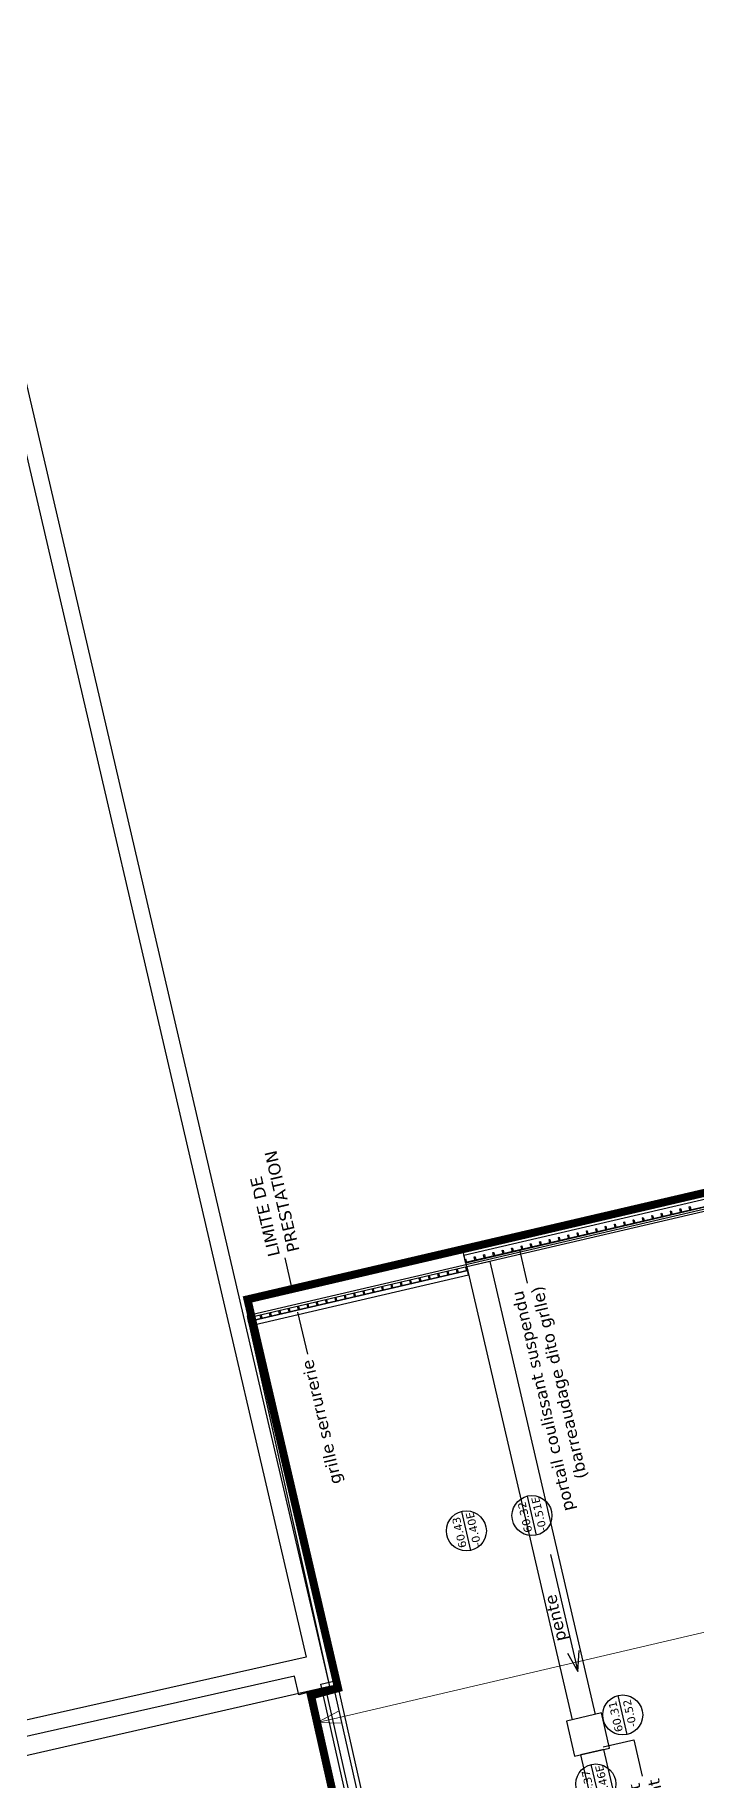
# Model space of a CAD drawing. Header units: metres. Extents: x 595893 to 596105, y 139631 to 139768.
# Drawn here: x 596049.79 to 596058.06, y 139716.65 to 139738.46 of the extents above; entities that cross this region are included whole.
import ezdxf
from ezdxf.enums import TextEntityAlignment as Align

# ---------------------------------------------------------------- set-up
doc = ezdxf.new("R2010")
doc.units = ezdxf.units.M
doc.header["$MEASUREMENT"] = 0
doc.header["$PDMODE"] = 3
doc.header["$PDSIZE"] = 0.1
doc.linetypes.add('03', pattern=[0.7, 0.5, -0.2])
for name, color, linetype in [('01-MEN-VU-0.13', 163, 'Continuous'), ('05-COT-ALTIM-0.20', 42, 'Continuous'), ('05-COT-ALTIM-EXIST-0.20', 21, 'Continuous'), ('06-TXT-DETAILS-DIVERS-02.20', 2, 'Continuous'), ('08-VU-0.08', 56, 'Continuous'), ('08-VU-0.13', 44, 'Continuous'), ('08-VU-0.20', 32, 'Continuous')]:
    doc.layers.add(name, color=color, linetype=linetype)
doc.styles.add('COT', font='verdana.ttf')
doc.styles.add('détail 100', font='verdana.ttf', dxfattribs={"height": 0.1})
doc.styles.add('locaux 20', font='verdana.ttf', dxfattribs={"height": 0.07})
doc.dimstyles.new('COT50', dxfattribs={"dimtxt": 0.12, "dimasz": 0.08, "dimexe": 0.05, "dimexo": 0, "dimgap": 0.05, "dimtad": 1, "dimdec": 0, "dimlfac": 100, "dimzin": 0, "dimdsep": 46, "dimtxsty": 'COT', "dimblk": 'OPEN30', "dimcen": 0.04, "dimdle": 0.05, "dimclrd": 256, "dimclre": 256, "dimclrt": 6, "dimadec": 0, "dimazin": 0, "dimtm": 1e-09, "dimtfac": 1, "dimtdec": 0, "dimtmove": 1, "dimatfit": 0, "dimldrblk": 'OPEN30', "dimfxl": 0.05, "dimfxlon": 1, "dimtolj": 1, "dimtzin": 0, "dimlwd": -1, "dimlwe": -1, "dimarcsym": 0})

# ---------------------------------------------------------------- blocks, each defined once
blk = doc.blocks.new('Niv+Alti-Plan')
blk.add_line((-0.25, 0), (0.25, 0))
blk.add_circle((0, 0), 0.25)
at = {"style": 'détail 100'}
for tag, p in [('ALTI', (0, 0.09)), ('NIVEAU', (0, -0.09))]:
    blk.add_attdef(tag, text='', height=0.1, dxfattribs=at).set_placement(p, align=Align.MIDDLE_CENTER)
blk = doc.blocks.new('_Open30')
at = {"color": 0, "linetype": 'ByBlock', "lineweight": -2}
for p, q in [((-1, 0.268), (0, 0)), ((0, 0), (-1, -0.268)), ((0, 0), (-1, 0))]:
    blk.add_line(p, q, dxfattribs=at)
blk = doc.blocks.new('*D122')
at = {"layer": '06-TXT-DETAILS-DIVERS-02.20', "lineweight": 5, "transparency": 16777216}
blk.add_line((596066.763, 139720.501), (596053.614, 139717.436), dxfattribs=at)
at = {"layer": '06-TXT-DETAILS-DIVERS-02.20', "transparency": 16777216}
for p, q in [((596067.067, 139720.521), (596067.044, 139720.618)), ((596053.31, 139717.417), (596053.333, 139717.319))]:
    blk.add_line(p, q, dxfattribs=at)
at = {"layer": 'Defpoints', "color": 0, "transparency": 16777216}
for p in [(596067.273, 139719.635), (596053.243, 139717.705), (596053.322, 139717.368)]:
    blk.add_point(p, dxfattribs=at)
at = {"layer": '06-TXT-DETAILS-DIVERS-02.20', "lineweight": 5, "transparency": 16777216, "xscale": 0.3, "yscale": 0.3, "zscale": 0.3}
for p, rotation in [((596067.056, 139720.569), 13.12127038304243), ((596053.322, 139717.368), 193.1212703830424)]:
    blk.add_blockref('_Open30', p, dxfattribs=dict(at, rotation=rotation))
at = {"layer": '06-TXT-DETAILS-DIVERS-02.20', "color": 6, "transparency": 16777216, "insert": (596060.219, 139718.838), "char_height": 0.12, "attachment_point": 5, "rotation": 193.1213, "style": 'COT'}
blk.add_mtext('\\A1;décapage, reprise sol et calage des niveaux', dxfattribs=at)

msp = doc.modelspace()

# ---------------------------------------------------------------- linework, layer by layer
at = {"layer": '01-MEN-VU-0.13'}
for points in [[(596055.155, 139723.208), (596058.554, 139724), (596058.577, 139723.903), (596055.178, 139723.11)], [(596058.577, 139723.903), (596055.178, 139723.11), (596055.175, 139723.12), (596058.574, 139723.912)], [(596057.621, 139723.731), (596057.63, 139723.733), (596057.639, 139723.694), (596057.63, 139723.692)], [(596057.737, 139723.758), (596057.747, 139723.761), (596057.756, 139723.722), (596057.747, 139723.719)], [(596057.854, 139723.786), (596057.864, 139723.788), (596057.873, 139723.749), (596057.863, 139723.747)], [(596057.971, 139723.813), (596057.981, 139723.815), (596057.99, 139723.776), (596057.98, 139723.774)], [(596056.686, 139723.513), (596056.695, 139723.515), (596056.704, 139723.476), (596056.695, 139723.474)], [(596056.803, 139723.54), (596056.812, 139723.543), (596056.821, 139723.504), (596056.812, 139723.501)], [(596056.919, 139723.568), (596056.929, 139723.57), (596056.938, 139723.531), (596056.928, 139723.529)], [(596057.036, 139723.595), (596057.046, 139723.597), (596057.055, 139723.558), (596057.045, 139723.556)], [(596057.153, 139723.622), (596057.163, 139723.624), (596057.172, 139723.585), (596057.162, 139723.583)], [(596057.27, 139723.649), (596057.28, 139723.652), (596057.289, 139723.613), (596057.279, 139723.61)], [(596057.387, 139723.677), (596057.397, 139723.679), (596057.406, 139723.64), (596057.396, 139723.638)], [(596057.504, 139723.704), (596057.513, 139723.706), (596057.523, 139723.667), (596057.513, 139723.665)], [(596055.751, 139723.295), (596055.76, 139723.297), (596055.77, 139723.259), (596055.76, 139723.256)], [(596055.868, 139723.322), (596055.877, 139723.325), (596055.886, 139723.286), (596055.877, 139723.284)], [(596055.984, 139723.35), (596055.994, 139723.352), (596056.003, 139723.313), (596055.994, 139723.311)], [(596056.101, 139723.377), (596056.111, 139723.379), (596056.12, 139723.34), (596056.11, 139723.338)], [(596056.218, 139723.404), (596056.228, 139723.406), (596056.237, 139723.368), (596056.227, 139723.365)], [(596056.335, 139723.431), (596056.345, 139723.434), (596056.354, 139723.395), (596056.344, 139723.392)], [(596056.452, 139723.459), (596056.462, 139723.461), (596056.471, 139723.422), (596056.461, 139723.42)], [(596056.569, 139723.486), (596056.579, 139723.488), (596056.588, 139723.449), (596056.578, 139723.447)], [(596055.166, 139723.159), (596055.176, 139723.161), (596055.185, 139723.122), (596055.175, 139723.12)], [(596055.283, 139723.186), (596055.293, 139723.189), (596055.302, 139723.15), (596055.292, 139723.147)], [(596055.4, 139723.214), (596055.41, 139723.216), (596055.419, 139723.177), (596055.409, 139723.175)], [(596055.517, 139723.241), (596055.527, 139723.243), (596055.536, 139723.204), (596055.526, 139723.202)], [(596055.634, 139723.268), (596055.644, 139723.27), (596055.653, 139723.231), (596055.643, 139723.229)], [(596055.189, 139723.062), (596052.451, 139722.423), (596052.474, 139722.326), (596055.212, 139722.964)], [(596055.2, 139723.013), (596052.462, 139722.375), (596052.46, 139722.384), (596055.198, 139723.023)], [(596054.361, 139722.869), (596054.371, 139722.871), (596054.38, 139722.832), (596054.37, 139722.83)], [(596054.478, 139722.896), (596054.488, 139722.898), (596054.497, 139722.859), (596054.487, 139722.857)], [(596054.595, 139722.923), (596054.605, 139722.925), (596054.614, 139722.886), (596054.604, 139722.884)], [(596054.712, 139722.95), (596054.722, 139722.953), (596054.731, 139722.914), (596054.721, 139722.911)], [(596054.829, 139722.978), (596054.838, 139722.98), (596054.848, 139722.941), (596054.838, 139722.939)], [(596054.946, 139723.005), (596054.955, 139723.007), (596054.964, 139722.968), (596054.955, 139722.966)], [(596055.062, 139723.032), (596055.072, 139723.034), (596055.081, 139722.995), (596055.072, 139722.993)], [(596055.179, 139723.059), (596055.189, 139723.062), (596055.198, 139723.023), (596055.188, 139723.02)], [(596053.426, 139722.651), (596053.436, 139722.653), (596053.445, 139722.614), (596053.435, 139722.612)], [(596053.543, 139722.678), (596053.553, 139722.68), (596053.562, 139722.641), (596053.552, 139722.639)], [(596053.66, 139722.705), (596053.67, 139722.707), (596053.679, 139722.669), (596053.669, 139722.666)], [(596053.777, 139722.732), (596053.787, 139722.735), (596053.796, 139722.696), (596053.786, 139722.693)], [(596053.894, 139722.76), (596053.903, 139722.762), (596053.913, 139722.723), (596053.903, 139722.721)], [(596054.011, 139722.787), (596054.02, 139722.789), (596054.029, 139722.75), (596054.02, 139722.748)], [(596054.127, 139722.814), (596054.137, 139722.816), (596054.146, 139722.777), (596054.137, 139722.775)], [(596054.244, 139722.841), (596054.254, 139722.844), (596054.263, 139722.805), (596054.253, 139722.802)], [(596052.491, 139722.433), (596052.501, 139722.435), (596052.51, 139722.396), (596052.5, 139722.394)], [(596052.608, 139722.46), (596052.618, 139722.462), (596052.627, 139722.423), (596052.617, 139722.421)], [(596052.725, 139722.487), (596052.735, 139722.49), (596052.744, 139722.451), (596052.734, 139722.448)], [(596052.842, 139722.515), (596052.852, 139722.517), (596052.861, 139722.478), (596052.851, 139722.476)], [(596052.959, 139722.542), (596052.969, 139722.544), (596052.978, 139722.505), (596052.968, 139722.503)], [(596053.076, 139722.569), (596053.085, 139722.571), (596053.095, 139722.532), (596053.085, 139722.53)], [(596053.193, 139722.596), (596053.202, 139722.599), (596053.211, 139722.56), (596053.202, 139722.557)], [(596053.309, 139722.623), (596053.319, 139722.626), (596053.328, 139722.587), (596053.319, 139722.585)], [(596053.522, 139717.831), (596062.702, 139677.131), (596062.605, 139677.109), (596053.425, 139717.809)]]:
    msp.add_lwpolyline(points, close=True, dxfattribs=at)
at = {"layer": '06-TXT-DETAILS-DIVERS-02.20', "color": 251, "linetype": '03', "true_color": 0x666666, "const_width": 0.1}
msp.add_lwpolyline([(596063.099, 139673.764), (596053.243, 139717.705), (596053.581, 139717.797), (596052.449, 139722.656), (596072.33, 139727.291), (596072.506, 139726.534), (596072.506, 139726.534)], dxfattribs=at)
at = {"layer": '06-TXT-DETAILS-DIVERS-02.20'}
for points in [[(596053.008, 139722.787), (596052.918, 139723.174)], [(596055.849, 139723.277), (596055.947, 139722.86)], [(596053.076, 139722.497), (596053.198, 139721.971)], [(596056.238, 139719.467), (596056.579, 139718.006)], [(596056.45, 139718.233), (596056.579, 139718.006), (596056.596, 139718.266)], [(596056.896, 139717.063), (596057.277, 139717.152), (596057.383, 139716.699)]]:
    msp.add_lwpolyline(points, dxfattribs=at)
at = {"layer": '08-VU-0.08'}
msp.add_lwpolyline([(596055.144, 139723.256), (596062.156, 139724.891), (596062.201, 139724.696), (596055.189, 139723.062)], close=True, dxfattribs=at)
at = {"layer": '08-VU-0.13'}
for points in [[(596056.8, 139717.47), (596055.481, 139723.13), (596055.189, 139723.062), (596056.508, 139717.402)], [(596066.793, 139674.601), (596056.902, 139717.032), (596056.61, 139716.964), (596066.501, 139674.535)]]:
    msp.add_lwpolyline(points, dxfattribs=at)
for points in [[(596053.56, 139717.891), (596062.762, 139677.093), (596062.567, 139677.049), (596053.365, 139717.847)], [(596056.976, 139717.049), (596056.873, 139717.488), (596056.435, 139717.385), (596056.537, 139716.947)]]:
    msp.add_lwpolyline(points, close=True, dxfattribs=at)
at = {"layer": '08-VU-0.20'}
for points in [[(596048.428, 139738.18), (596048.38, 139738.46), (596048.664, 139738.46), (596053.474, 139717.82), (596053.089, 139717.715), (596053.036, 139717.946), (596023.739, 139711.357), (596023.773, 139711.041), (596023.477, 139710.968), (596022.432, 139715.687), (596019.894, 139726.44), (596018.764, 139731.616), (596019.051, 139731.685), (596019.162, 139731.392)], [(596048.564, 139738.006), (596053.183, 139718.184), (596023.559, 139711.522), (596022.627, 139715.732), (596020.089, 139726.484), (596019.067, 139731.165)]]:
    msp.add_lwpolyline(points, close=True, dxfattribs=at)
at = {"layer": 'Defpoints'}
msp.add_lwpolyline([(596073.015, 139676.012), (596064.462, 139712.708), (596068.657, 139713.686), (596065.89, 139725.584), (596052.445, 139722.45), (596053.474, 139717.82), (596024.845, 139711.281), (596033.013, 139674.964), (596025.286, 139673.226), (596025.219, 139673.524), (596023.121, 139673.052), (596025.601, 139662.027), (596027.694, 139662.515), (596026.475, 139667.937), (596033.977, 139669.624), (596034.52, 139667.284)], close=True, dxfattribs=at)

# ---------------------------------------------------------------- block references
at = {"layer": '05-COT-ALTIM-0.20', "ltscale": 10, "rotation": 103.1212703830424}
msp.add_blockref('Niv+Alti-Plan', (596057.139, 139717.462), dxfattribs=at).add_auto_attribs({'ALTI': '60.31', 'NIVEAU': '-0.52'})
at = {"layer": '05-COT-ALTIM-EXIST-0.20', "ltscale": 10, "rotation": 103.1212703830424}
for p, values in [((596056.005, 139719.954), {'ALTI': '60.32', 'NIVEAU': '-0.51E'}), ((596055.185, 139719.763), {'ALTI': '60.43', 'NIVEAU': '-0.40E'}), ((596056.803, 139716.6), {'ALTI': '60.37', 'NIVEAU': '-0.46E'})]:
    msp.add_blockref('Niv+Alti-Plan', p, dxfattribs=at).add_auto_attribs(values)

# ---------------------------------------------------------------- texts
at = {"layer": '06-TXT-DETAILS-DIVERS-02.20', "char_height": 0.15, "width": 3.00404, "rotation": 103.1213, "style": 'locaux 20'}
for s, insert, attachment_point in [('LIMITE DE\\PPRESTATION', (596052.907, 139723.222), 4), ('portail coulissant suspendu\\P(barreaudage dito grlle)', (596055.962, 139722.792), 6), ('grille serrurerie', (596053.214, 139721.903), 6), ('pente', (596056.386, 139718.388), 4), ('reprise assainissement\\Psur réseau existant', (596057.399, 139716.631), 6)]:
    msp.add_mtext(s, dxfattribs=dict(at, insert=insert, attachment_point=attachment_point))

# ---------------------------------------------------------------- dimensions: what is measured, and where the dimension line sits
at = {"layer": '06-TXT-DETAILS-DIVERS-02.20'}
dim = msp.add_linear_dim(base=(596053.322, 139717.368), p1=(596067.273, 139719.635), p2=(596053.243, 139717.705), angle=193.1213, text='décapage, reprise sol et calage des niveaux', dimstyle='COT50', override={"dimasz": 0.3, "dimlwd": 5}, dxfattribs=at)
dim.commit()
dim.dimension.update_dxf_attribs({"geometry": '*D122', "text_midpoint": (596060.219, 139718.838)})

doc.saveas('drawing.dxf')
